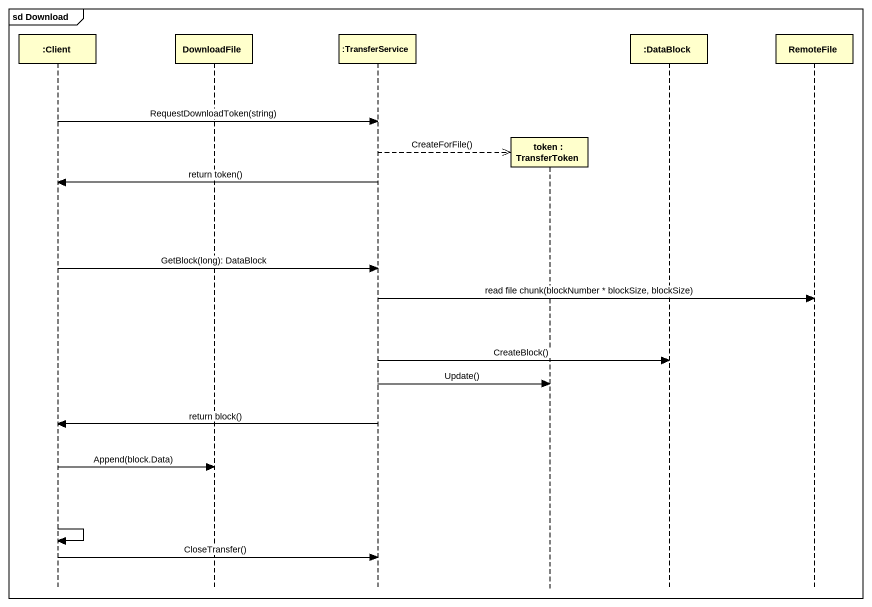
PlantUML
@startuml
mainframe sd Download
hide footbox
participant ":Client" as Client
participant DownloadFile
participant ":TransferService" as TransferService
participant "token : TransferToken" as token
participant ":DataBlock" as DataBlock
participant RemoteFile

Client -> TransferService : RequestDownloadToken(string)
TransferService -->> token ** : CreateForFile()
TransferService -> Client : return token()
Client -> TransferService : GetBlock(long): DataBlock
TransferService -> RemoteFile : read file chunk(blockNumber * blockSize, blockSize)
TransferService -> DataBlock : CreateBlock()
TransferService -> token : Update()
TransferService -> Client : return block()
Client -> DownloadFile : Append(block.Data)
Client -> Client
Client -> TransferService : CloseTransfer()
@enduml
